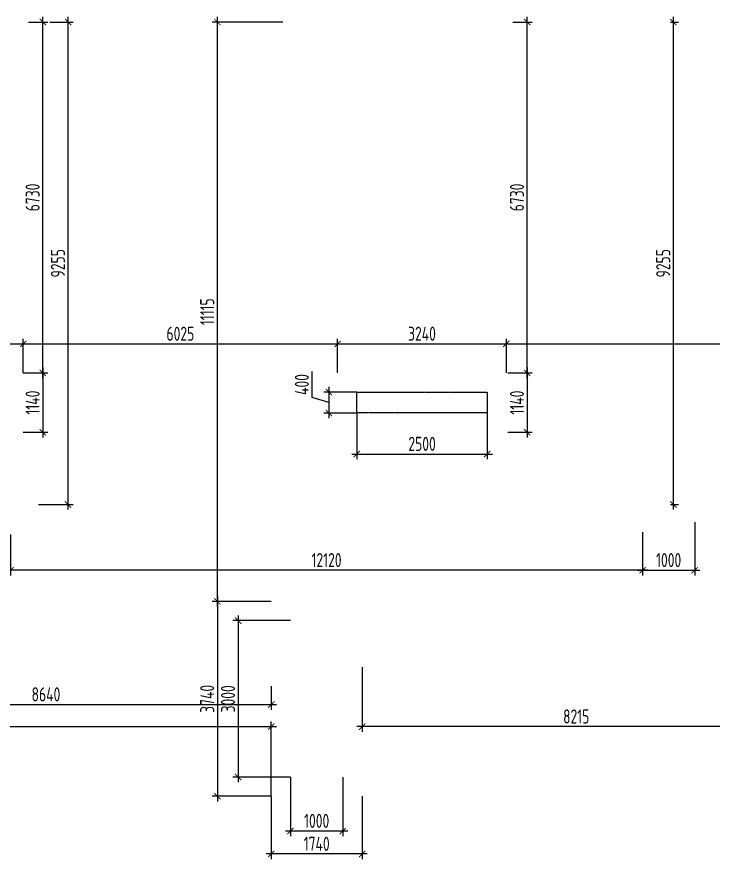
# Model space of a CAD drawing. Header units: millimetres. Extents: x -350007 to 535970, y -888 to 133718.
# Drawn here: x 495950 to 509301, y 70290 to 86451 of the extents above; entities that cross this region are included whole.
import ezdxf

# ---------------------------------------------------------------- set-up
doc = ezdxf.new("R2010")
doc.units = ezdxf.units.MM
doc.linetypes.add('HIDDEN', pattern=[9.525, 6.35, -3.175])
doc.layers.add('АР_Размеры нов.', color=15, linetype='Continuous', lineweight=0)
doc.layers.add('М_шахты ВЕ на покрытии', color=30, linetype='Continuous')
doc.styles.add('ISOCPEUR', font='isocpeur.ttf', dxfattribs={"width": 0.7})
doc.dimstyles.new('R_100', dxfattribs={"dimtxt": 270, "dimasz": 120, "dimexe": 100, "dimexo": 0, "dimgap": 60, "dimtad": 1, "dimdec": 0, "dimrnd": 5, "dimzin": 0, "dimdsep": 46, "dimtxsty": 'ISOCPEUR', "dimblk": 'ARCHTICK', "dimcen": 0, "dimdle": 100, "dimclrd": 256, "dimclre": 256, "dimclrt": 256, "dimadec": 0, "dimazin": 0, "dimtfac": 2, "dimtdec": 0, "dimtofl": 0, "dimtmove": 1, "dimatfit": 3, "dimfxl": 1, "dimtvp": 3, "dimtolj": 1, "dimtzin": 0, "dimarcsym": 0})

# ---------------------------------------------------------------- blocks, each defined once
blk = doc.blocks.new('_ArchTick')
at = {"color": 0, "linetype": 'ByBlock', "const_width": 0.15}
blk.add_lwpolyline([(-0.5, -0.5), (0.5, 0.5)], dxfattribs=at)
blk = doc.blocks.new('*D3469')
at = {"layer": 'АР_Размеры нов.', "lineweight": -2, "transparency": 16777216}
for p, q in [((493436, 80176), (496172, 80176)), ((493536, 79620), (493536, 80276)), ((496072, 79620), (496072, 80276))]:
    blk.add_line(p, q, dxfattribs=at)
at = {"layer": 'АР_Размеры нов.', "lineweight": -2, "transparency": 16777216, "xscale": 120, "yscale": 120, "zscale": 120, "rotation": 180}
blk.add_blockref('_ArchTick', (493536, 80176), dxfattribs=at)
at = {"layer": 'АР_Размеры нов.', "lineweight": -2, "transparency": 16777216, "xscale": 120, "yscale": 120, "zscale": 120}
blk.add_blockref('_ArchTick', (496072, 80176), dxfattribs=at)
at = {"layer": 'АР_Размеры нов.', "transparency": 16777216, "insert": (494804, 80371), "char_height": 270, "attachment_point": 5, "style": 'ISOCPEUR'}
blk.add_mtext('\\A1;2535', dxfattribs=at)
blk = doc.blocks.new('*D3470')
at = {"layer": 'АР_Размеры нов.', "lineweight": -2, "transparency": 16777216}
for p, q in [((495972, 80176), (502199, 80176)), ((496072, 79620), (496072, 80276)), ((502099, 79620), (502099, 80276))]:
    blk.add_line(p, q, dxfattribs=at)
at = {"layer": 'АР_Размеры нов.', "lineweight": -2, "transparency": 16777216, "xscale": 120, "yscale": 120, "zscale": 120, "rotation": 180}
blk.add_blockref('_ArchTick', (496072, 80176), dxfattribs=at)
at = {"layer": 'АР_Размеры нов.', "lineweight": -2, "transparency": 16777216, "xscale": 120, "yscale": 120, "zscale": 120}
blk.add_blockref('_ArchTick', (502099, 80176), dxfattribs=at)
at = {"layer": 'АР_Размеры нов.', "transparency": 16777216, "insert": (499086, 80371), "char_height": 270, "attachment_point": 5, "style": 'ISOCPEUR'}
blk.add_mtext('\\A1;6025', dxfattribs=at)
blk = doc.blocks.new('*D3471')
at = {"layer": 'АР_Размеры нов.', "lineweight": -2, "transparency": 16777216}
for p, q in [((501999, 80176), (505437, 80176)), ((502099, 79620), (502099, 80276)), ((505337, 79620), (505337, 80276))]:
    blk.add_line(p, q, dxfattribs=at)
at = {"layer": 'АР_Размеры нов.', "lineweight": -2, "transparency": 16777216, "xscale": 120, "yscale": 120, "zscale": 120, "rotation": 180}
blk.add_blockref('_ArchTick', (502099, 80176), dxfattribs=at)
at = {"layer": 'АР_Размеры нов.', "lineweight": -2, "transparency": 16777216, "xscale": 120, "yscale": 120, "zscale": 120}
blk.add_blockref('_ArchTick', (505337, 80176), dxfattribs=at)
at = {"layer": 'АР_Размеры нов.', "transparency": 16777216, "insert": (503718, 80371), "char_height": 270, "attachment_point": 5, "style": 'ISOCPEUR'}
blk.add_mtext('\\A1;3240', dxfattribs=at)
blk = doc.blocks.new('*D3472')
at = {"layer": 'АР_Размеры нов.', "lineweight": -2, "transparency": 16777216}
for p, q in [((505237, 80176), (515430, 80176)), ((505337, 79620), (505337, 80276)), ((515330, 79620), (515330, 80276))]:
    blk.add_line(p, q, dxfattribs=at)
at = {"layer": 'АР_Размеры нов.', "lineweight": -2, "transparency": 16777216, "xscale": 120, "yscale": 120, "zscale": 120, "rotation": 180}
blk.add_blockref('_ArchTick', (505337, 80176), dxfattribs=at)
at = {"layer": 'АР_Размеры нов.', "lineweight": -2, "transparency": 16777216, "xscale": 120, "yscale": 120, "zscale": 120}
blk.add_blockref('_ArchTick', (515330, 80176), dxfattribs=at)
at = {"layer": 'АР_Размеры нов.', "transparency": 16777216, "insert": (510334, 80371), "char_height": 270, "attachment_point": 5, "style": 'ISOCPEUR'}
blk.add_mtext('\\A1;9990', dxfattribs=at)
blk = doc.blocks.new('*D3511')
at = {"layer": 'АР_Размеры нов.', "lineweight": -2, "transparency": 16777216}
for p, q in [((488886, 71366), (488886, 72933)), ((500829, 71496), (500829, 72933)), ((488786, 72833), (500929, 72833))]:
    blk.add_line(p, q, dxfattribs=at)
at = {"layer": 'АР_Размеры нов.', "lineweight": -2, "transparency": 16777216, "xscale": 120, "yscale": 120, "zscale": 120, "rotation": 180}
blk.add_blockref('_ArchTick', (488886, 72833), dxfattribs=at)
at = {"layer": 'АР_Размеры нов.', "lineweight": -2, "transparency": 16777216, "xscale": 120, "yscale": 120, "zscale": 120}
blk.add_blockref('_ArchTick', (500829, 72833), dxfattribs=at)
at = {"layer": 'АР_Размеры нов.', "transparency": 16777216, "insert": (494858, 73028), "char_height": 270, "attachment_point": 5, "style": 'ISOCPEUR'}
blk.add_mtext('\\A1;11945', dxfattribs=at)
blk = doc.blocks.new('*D3539')
at = {"layer": 'АР_Размеры нов.', "lineweight": -2, "transparency": 16777216}
for p, q in [((496173, 86351), (496547, 86351)), ((496447, 79520), (496447, 86451)), ((496074, 79620), (496547, 79620))]:
    blk.add_line(p, q, dxfattribs=at)
at = {"layer": 'АР_Размеры нов.', "lineweight": -2, "transparency": 16777216, "xscale": 120, "yscale": 120, "zscale": 120}
for p, rotation in [((496447, 86351), 90), ((496447, 79620), 270)]:
    blk.add_blockref('_ArchTick', p, dxfattribs=dict(at, rotation=rotation))
at = {"layer": 'АР_Размеры нов.', "transparency": 16777216, "insert": (496252, 82986), "char_height": 270, "attachment_point": 5, "rotation": 90, "style": 'ISOCPEUR'}
blk.add_mtext('\\A1;6730', dxfattribs=at)
blk = doc.blocks.new('*D3540')
at = {"layer": 'АР_Размеры нов.', "lineweight": -2, "transparency": 16777216}
for p, q in [((496447, 79720), (496447, 78380)), ((496074, 79620), (496547, 79620)), ((496074, 78480), (496547, 78480))]:
    blk.add_line(p, q, dxfattribs=at)
at = {"layer": 'АР_Размеры нов.', "lineweight": -2, "transparency": 16777216, "xscale": 120, "yscale": 120, "zscale": 120}
for p, rotation in [((496447, 79620), 90), ((496447, 78480), 270)]:
    blk.add_blockref('_ArchTick', p, dxfattribs=dict(at, rotation=rotation))
at = {"layer": 'АР_Размеры нов.', "transparency": 16777216, "insert": (496252, 79050), "char_height": 270, "attachment_point": 5, "rotation": 90, "style": 'ISOCPEUR'}
blk.add_mtext('\\A1;1140', dxfattribs=at)
blk = doc.blocks.new('*D3541')
at = {"layer": 'АР_Размеры нов.', "lineweight": -2, "transparency": 16777216}
for p, q in [((505461, 86351), (505834, 86351)), ((505734, 79520), (505734, 86451)), ((505362, 79620), (505834, 79620))]:
    blk.add_line(p, q, dxfattribs=at)
at = {"layer": 'АР_Размеры нов.', "lineweight": -2, "transparency": 16777216, "xscale": 120, "yscale": 120, "zscale": 120}
for p, rotation in [((505734, 86351), 90), ((505734, 79620), 270)]:
    blk.add_blockref('_ArchTick', p, dxfattribs=dict(at, rotation=rotation))
at = {"layer": 'АР_Размеры нов.', "transparency": 16777216, "insert": (505539, 82986), "char_height": 270, "attachment_point": 5, "rotation": 90, "style": 'ISOCPEUR'}
blk.add_mtext('\\A1;6730', dxfattribs=at)
blk = doc.blocks.new('*D3542')
at = {"layer": 'АР_Размеры нов.', "lineweight": -2, "transparency": 16777216}
for p, q in [((505734, 79720), (505734, 78380)), ((505362, 79620), (505834, 79620)), ((505362, 78480), (505834, 78480))]:
    blk.add_line(p, q, dxfattribs=at)
at = {"layer": 'АР_Размеры нов.', "lineweight": -2, "transparency": 16777216, "xscale": 120, "yscale": 120, "zscale": 120}
for p, rotation in [((505734, 79620), 90), ((505734, 78480), 270)]:
    blk.add_blockref('_ArchTick', p, dxfattribs=dict(at, rotation=rotation))
at = {"layer": 'АР_Размеры нов.', "transparency": 16777216, "insert": (505539, 79050), "char_height": 270, "attachment_point": 5, "rotation": 90, "style": 'ISOCPEUR'}
blk.add_mtext('\\A1;1140', dxfattribs=at)
blk = doc.blocks.new('*D3553')
at = {"layer": 'АР_Размеры нов.', "lineweight": -2, "transparency": 16777216}
for p, q in [((502471, 78850), (502471, 77963)), ((504969, 78850), (504969, 77963)), ((502371, 78063), (505069, 78063))]:
    blk.add_line(p, q, dxfattribs=at)
at = {"layer": 'АР_Размеры нов.', "lineweight": -2, "transparency": 16777216, "xscale": 120, "yscale": 120, "zscale": 120, "rotation": 180}
blk.add_blockref('_ArchTick', (502471, 78063), dxfattribs=at)
at = {"layer": 'АР_Размеры нов.', "lineweight": -2, "transparency": 16777216, "xscale": 120, "yscale": 120, "zscale": 120}
blk.add_blockref('_ArchTick', (504969, 78063), dxfattribs=at)
at = {"layer": 'АР_Размеры нов.', "transparency": 16777216, "insert": (503720, 78258), "char_height": 270, "attachment_point": 5, "style": 'ISOCPEUR'}
blk.add_mtext('\\A1;2500', dxfattribs=at)
blk = doc.blocks.new('*D3554')
at = {"layer": 'АР_Размеры нов.', "lineweight": -2, "transparency": 16777216}
for p, q in [((501610, 79148), (501610, 79646)), ((501935, 79350), (501935, 78750)), ((502471, 79250), (501835, 79250)), ((501935, 79050), (501610, 79148)), ((502471, 78850), (501835, 78850))]:
    blk.add_line(p, q, dxfattribs=at)
at = {"layer": 'АР_Размеры нов.', "lineweight": -2, "transparency": 16777216, "xscale": 120, "yscale": 120, "zscale": 120}
for p, rotation in [((501935, 79250), 90), ((501935, 78850), 270)]:
    blk.add_blockref('_ArchTick', p, dxfattribs=dict(at, rotation=rotation))
at = {"layer": 'АР_Размеры нов.', "transparency": 16777216, "insert": (501415, 79397), "char_height": 270, "attachment_point": 5, "rotation": 90, "style": 'ISOCPEUR'}
blk.add_mtext('\\A1;400', dxfattribs=at)
blk = doc.blocks.new('*D3555')
at = {"layer": 'АР_Размеры нов.', "lineweight": -2, "transparency": 16777216}
for p, q in [((499795, 75336), (499795, 71396)), ((500829, 75236), (499695, 75236)), ((500829, 71496), (499695, 71496))]:
    blk.add_line(p, q, dxfattribs=at)
at = {"layer": 'АР_Размеры нов.', "lineweight": -2, "transparency": 16777216, "xscale": 120, "yscale": 120, "zscale": 120}
for p, rotation in [((499795, 75236), 90), ((499795, 71496), 270)]:
    blk.add_blockref('_ArchTick', p, dxfattribs=dict(at, rotation=rotation))
at = {"layer": 'АР_Размеры нов.', "transparency": 16777216, "insert": (499600, 73366), "char_height": 270, "attachment_point": 5, "rotation": 90, "style": 'ISOCPEUR'}
blk.add_mtext('\\A1;3740', dxfattribs=at)
blk = doc.blocks.new('*D3556')
at = {"layer": 'АР_Размеры нов.', "lineweight": -2, "transparency": 16777216}
for p, q in [((501199, 74866), (500093, 74866)), ((500193, 74966), (500193, 71766)), ((501199, 71866), (500093, 71866))]:
    blk.add_line(p, q, dxfattribs=at)
at = {"layer": 'АР_Размеры нов.', "lineweight": -2, "transparency": 16777216, "xscale": 120, "yscale": 120, "zscale": 120}
for p, rotation in [((500193, 74866), 90), ((500193, 71866), 270)]:
    blk.add_blockref('_ArchTick', p, dxfattribs=dict(at, rotation=rotation))
at = {"layer": 'АР_Размеры нов.', "transparency": 16777216, "insert": (499998, 73366), "char_height": 270, "attachment_point": 5, "rotation": 90, "style": 'ISOCPEUR'}
blk.add_mtext('\\A1;3000', dxfattribs=at)
blk = doc.blocks.new('*D3557')
at = {"layer": 'АР_Размеры нов.', "lineweight": -2, "transparency": 16777216}
for p, q in [((501199, 71866), (501199, 70730)), ((502199, 71866), (502199, 70730)), ((502299, 70830), (501099, 70830))]:
    blk.add_line(p, q, dxfattribs=at)
at = {"layer": 'АР_Размеры нов.', "lineweight": -2, "transparency": 16777216, "xscale": 120, "yscale": 120, "zscale": 120, "rotation": 180}
blk.add_blockref('_ArchTick', (501199, 70830), dxfattribs=at)
at = {"layer": 'АР_Размеры нов.', "lineweight": -2, "transparency": 16777216, "xscale": 120, "yscale": 120, "zscale": 120}
blk.add_blockref('_ArchTick', (502199, 70830), dxfattribs=at)
at = {"layer": 'АР_Размеры нов.', "transparency": 16777216, "insert": (501699, 71025), "char_height": 270, "attachment_point": 5, "style": 'ISOCPEUR'}
blk.add_mtext('\\A1;1000', dxfattribs=at)
blk = doc.blocks.new('*D3558')
at = {"layer": 'АР_Размеры нов.', "lineweight": -2, "transparency": 16777216}
for p, q in [((500829, 71496), (500829, 70290)), ((502569, 71496), (502569, 70290)), ((502669, 70390), (500729, 70390))]:
    blk.add_line(p, q, dxfattribs=at)
at = {"layer": 'АР_Размеры нов.', "lineweight": -2, "transparency": 16777216, "xscale": 120, "yscale": 120, "zscale": 120, "rotation": 180}
blk.add_blockref('_ArchTick', (500829, 70390), dxfattribs=at)
at = {"layer": 'АР_Размеры нов.', "lineweight": -2, "transparency": 16777216, "xscale": 120, "yscale": 120, "zscale": 120}
blk.add_blockref('_ArchTick', (502569, 70390), dxfattribs=at)
at = {"layer": 'АР_Размеры нов.', "transparency": 16777216, "insert": (501699, 70585), "char_height": 270, "attachment_point": 5, "style": 'ISOCPEUR'}
blk.add_mtext('\\A1;1740', dxfattribs=at)
blk = doc.blocks.new('*D3559')
at = {"layer": 'АР_Размеры нов.', "lineweight": -2, "transparency": 16777216}
for p, q in [((501047, 86351), (499695, 86351)), ((499795, 75136), (499795, 86451)), ((500829, 75236), (499695, 75236))]:
    blk.add_line(p, q, dxfattribs=at)
at = {"layer": 'АР_Размеры нов.', "lineweight": -2, "transparency": 16777216, "xscale": 120, "yscale": 120, "zscale": 120}
for p, rotation in [((499795, 86351), 90), ((499795, 75236), 270)]:
    blk.add_blockref('_ArchTick', p, dxfattribs=dict(at, rotation=rotation))
at = {"layer": 'АР_Размеры нов.', "transparency": 16777216, "insert": (499600, 80793), "char_height": 270, "attachment_point": 5, "rotation": 90, "style": 'ISOCPEUR'}
blk.add_mtext('\\A1;11115', dxfattribs=at)
blk = doc.blocks.new('*D3565')
at = {"layer": 'АР_Размеры нов.', "lineweight": -2, "transparency": 16777216}
for p, q in [((510782, 74020), (510782, 72733)), ((502569, 73971), (502569, 72733)), ((510882, 72833), (502469, 72833))]:
    blk.add_line(p, q, dxfattribs=at)
at = {"layer": 'АР_Размеры нов.', "lineweight": -2, "transparency": 16777216, "xscale": 120, "yscale": 120, "zscale": 120, "rotation": 180}
blk.add_blockref('_ArchTick', (502569, 72833), dxfattribs=at)
at = {"layer": 'АР_Размеры нов.', "lineweight": -2, "transparency": 16777216, "xscale": 120, "yscale": 120, "zscale": 120}
blk.add_blockref('_ArchTick', (510782, 72833), dxfattribs=at)
at = {"layer": 'АР_Размеры нов.', "transparency": 16777216, "insert": (506676, 73028), "char_height": 270, "attachment_point": 5, "style": 'ISOCPEUR'}
blk.add_mtext('\\A1;8215', dxfattribs=at)
blk = doc.blocks.new('*D3570')
at = {"layer": 'АР_Размеры нов.', "lineweight": -2, "transparency": 16777216}
for p, q in [((492187, 73995), (492187, 73157)), ((500829, 73609), (500829, 73157)), ((492087, 73257), (500929, 73257))]:
    blk.add_line(p, q, dxfattribs=at)
at = {"layer": 'АР_Размеры нов.', "lineweight": -2, "transparency": 16777216, "xscale": 120, "yscale": 120, "zscale": 120, "rotation": 180}
blk.add_blockref('_ArchTick', (492187, 73257), dxfattribs=at)
at = {"layer": 'АР_Размеры нов.', "lineweight": -2, "transparency": 16777216, "xscale": 120, "yscale": 120, "zscale": 120}
blk.add_blockref('_ArchTick', (500829, 73257), dxfattribs=at)
at = {"layer": 'АР_Размеры нов.', "transparency": 16777216, "insert": (496508, 73452), "char_height": 270, "attachment_point": 5, "style": 'ISOCPEUR'}
blk.add_mtext('\\A1;8640', dxfattribs=at)
blk = doc.blocks.new('*D3708')
at = {"layer": 'АР_Размеры нов.', "lineweight": -2, "transparency": 16777216}
for p, q in [((496580, 86351), (497032, 86351)), ((496932, 76996), (496932, 86451)), ((496365, 77096), (497032, 77096))]:
    blk.add_line(p, q, dxfattribs=at)
at = {"layer": 'АР_Размеры нов.', "lineweight": -2, "transparency": 16777216, "xscale": 120, "yscale": 120, "zscale": 120}
for p, rotation in [((496932, 86351), 90), ((496932, 77096), 270)]:
    blk.add_blockref('_ArchTick', p, dxfattribs=dict(at, rotation=rotation))
at = {"layer": 'АР_Размеры нов.', "transparency": 16777216, "insert": (496737, 81723), "char_height": 270, "attachment_point": 5, "rotation": 90, "style": 'ISOCPEUR'}
blk.add_mtext('\\A1;9255', dxfattribs=at)
blk = doc.blocks.new('*D3710')
at = {"layer": 'АР_Размеры нов.', "lineweight": -2, "transparency": 16777216}
for p, q in [((495828, 76519), (495828, 75733)), ((507948, 76564), (507948, 75733)), ((508048, 75833), (495728, 75833))]:
    blk.add_line(p, q, dxfattribs=at)
at = {"layer": 'АР_Размеры нов.', "lineweight": -2, "transparency": 16777216, "xscale": 120, "yscale": 120, "zscale": 120, "rotation": 180}
blk.add_blockref('_ArchTick', (495828, 75833), dxfattribs=at)
at = {"layer": 'АР_Размеры нов.', "lineweight": -2, "transparency": 16777216, "xscale": 120, "yscale": 120, "zscale": 120}
blk.add_blockref('_ArchTick', (507948, 75833), dxfattribs=at)
at = {"layer": 'АР_Размеры нов.', "transparency": 16777216, "insert": (501888, 76028), "char_height": 270, "attachment_point": 5, "style": 'ISOCPEUR'}
blk.add_mtext('\\A1;12120', dxfattribs=at)
blk = doc.blocks.new('*D3711')
at = {"layer": 'АР_Размеры нов.', "lineweight": -2, "transparency": 16777216}
for p, q in [((508948, 76755), (508948, 75733)), ((507948, 76564), (507948, 75733)), ((507848, 75833), (509048, 75833))]:
    blk.add_line(p, q, dxfattribs=at)
at = {"layer": 'АР_Размеры нов.', "lineweight": -2, "transparency": 16777216, "xscale": 120, "yscale": 120, "zscale": 120, "rotation": 180}
blk.add_blockref('_ArchTick', (507948, 75833), dxfattribs=at)
at = {"layer": 'АР_Размеры нов.', "lineweight": -2, "transparency": 16777216, "xscale": 120, "yscale": 120, "zscale": 120}
blk.add_blockref('_ArchTick', (508948, 75833), dxfattribs=at)
at = {"layer": 'АР_Размеры нов.', "transparency": 16777216, "insert": (508448, 76028), "char_height": 270, "attachment_point": 5, "style": 'ISOCPEUR'}
blk.add_mtext('\\A1;1000', dxfattribs=at)
blk = doc.blocks.new('*D3712')
at = {"layer": 'АР_Размеры нов.', "lineweight": -2, "transparency": 16777216}
for p, q in [((508485, 86351), (508638, 86351)), ((508538, 76996), (508538, 86451)), ((508485, 77096), (508638, 77096))]:
    blk.add_line(p, q, dxfattribs=at)
at = {"layer": 'АР_Размеры нов.', "lineweight": -2, "transparency": 16777216, "xscale": 120, "yscale": 120, "zscale": 120}
for p, rotation in [((508538, 86351), 90), ((508538, 77096), 270)]:
    blk.add_blockref('_ArchTick', p, dxfattribs=dict(at, rotation=rotation))
at = {"layer": 'АР_Размеры нов.', "transparency": 16777216, "insert": (508343, 81723), "char_height": 270, "attachment_point": 5, "rotation": 90, "style": 'ISOCPEUR'}
blk.add_mtext('\\A1;9255', dxfattribs=at)

msp = doc.modelspace()

# ---------------------------------------------------------------- linework, layer by layer
at = {"layer": 'М_шахты ВЕ на покрытии', "linetype": 'HIDDEN'}
msp.add_lwpolyline([(504969.2, 78850.4), (502471, 78850.3), (502471, 79250.3), (504969.2, 79250.4)], close=True, dxfattribs=at)

# ---------------------------------------------------------------- dimensions: what is measured, and where the dimension line sits
at = {"layer": 'АР_Размеры нов.'}
for base, p1, p2, picture, middle in [((496447, 86350.7), (496074.2, 79620.3), (496173.4, 86350.7), '*D3539', (496252, 82985.5)), ((496931.8, 86350.7), (496365, 77095.5), (496579.7, 86350.7), '*D3708', (496736.8, 81723.1)), ((499795.4, 86350.7), (500829.2, 75235.7), (501047.1, 86350.7), '*D3559', (499600.4, 80793.2)), ((505734.3, 86350.7), (505361.5, 79620.3), (505460.7, 86350.7), '*D3541', (505539.3, 82985.5)), ((508537.6, 86350.7), (508485.4, 77095.5), (508485.4, 86350.7), '*D3712', (508342.6, 81723.1)), ((496447, 78480.3), (496074.2, 79620.3), (496074.2, 78480.3), '*D3540', (496252, 79050.3)), ((501934.5, 78850.4), (502471, 79250.4), (502471, 78850.4), '*D3554', (501414.5, 79207.9)), ((505734.3, 78480.3), (505361.5, 79620.3), (505361.5, 78480.3), '*D3542', (505539.3, 79050.3)), ((499795.4, 71495.7), (500829.2, 75235.7), (500829.2, 71495.7), '*D3555', (499600.4, 73365.7)), ((500193.1, 71865.7), (501199.2, 74865.7), (501199.2, 71865.7), '*D3556', (499998.1, 73365.7))]:
    dim = msp.add_linear_dim(base=base, p1=p1, p2=p2, angle=90, dimstyle='R_100', override={"dimpost": '\\X'}, dxfattribs=at)
    dim.commit()
    dim.dimension.update_dxf_attribs({"geometry": picture, "text_midpoint": middle})
for base, p1, p2, picture, middle in [((496072.4, 80175.6), (493536, 79620.3), (496072.4, 79620.3), '*D3469', (494804.2, 80370.6)), ((502099.1, 80175.6), (496072.4, 79620.3), (502099.1, 79620.3), '*D3470', (499085.8, 80370.6)), ((505337.3, 80175.6), (502099.1, 79620.3), (505337.3, 79620.3), '*D3471', (503718.2, 80370.6)), ((515329.7, 80175.6), (505337.3, 79620.3), (515329.7, 79620.4), '*D3472', (510333.5, 80370.6)), ((504969.2, 78063.5), (502471, 78850.4), (504969.2, 78850.4), '*D3553', (503720.1, 78258.5)), ((508948.4, 75832.6), (507948.4, 76564.3), (508948.4, 76755.4), '*D3711', (508448.4, 76027.6)), ((495828, 75832.6), (507948.4, 76564.3), (495828, 76519.2), '*D3710', (501888.2, 76027.6)), ((502569.3, 72832.8), (510782.4, 74020.1), (502569.3, 73970.6), '*D3565', (506675.9, 73027.8)), ((500829.2, 73257.5), (492187.4, 73995.1), (500829.2, 73609), '*D3570', (496508.3, 73452.5)), ((500829.2, 72832.8), (488886.2, 71365.7), (500829.2, 71495.7), '*D3511', (494857.7, 73027.8)), ((501199.2, 70829.7), (502199.3, 71865.7), (501199.2, 71865.7), '*D3557', (501699.3, 71024.7)), ((500829.2, 70390.4), (502569.3, 71495.7), (500829.2, 71495.7), '*D3558', (501699.3, 70585.4))]:
    dim = msp.add_linear_dim(base=base, p1=p1, p2=p2, dimstyle='R_100', override={"dimpost": '\\X'}, dxfattribs=at)
    dim.commit()
    dim.dimension.update_dxf_attribs({"geometry": picture, "text_midpoint": middle})

doc.saveas('drawing.dxf')
